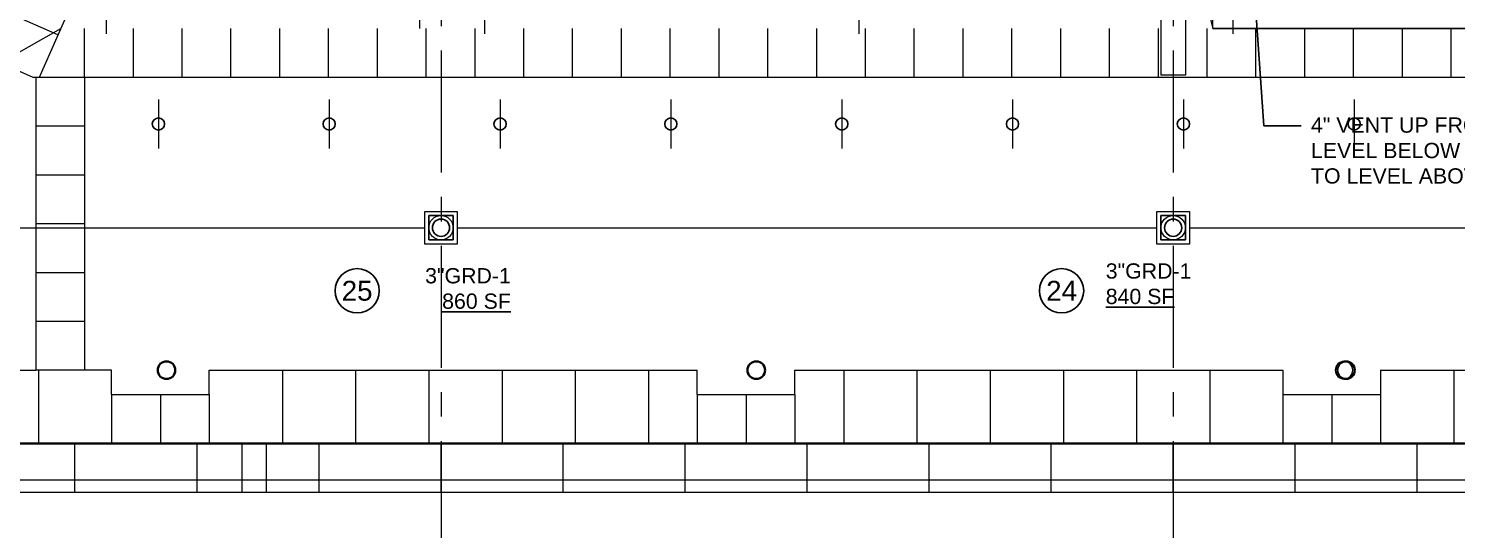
# Model space of a CAD drawing. Header units: inches. Extents: x -26500 to -19489, y -3216 to 2257.
# Drawn here: x -24144 to -23442, y -42 to 204 of the extents above; entities that cross this region are included whole.
import ezdxf
from ezdxf.enums import TextEntityAlignment as Align

# ---------------------------------------------------------------- set-up
doc = ezdxf.new("R2010")
doc.units = ezdxf.units.IN
doc.header["$LTSCALE"] = 48
doc.header["$MEASUREMENT"] = 0
doc.linetypes.add('A113$0$CENTER', pattern=[2, 1.25, -0.25, 0.25, -0.25])
for name, color, linetype in [('A113$0$A roof pave', 8, 'Continuous'), ('A113$0$A-COLS-COLS13-14', 8, 'Continuous'), ('A113$0$A-GRID-GRDP0-15', 8, 'Continuous'), ('A113$0$A-roof cope', 8, 'Continuous'), ('A113$0$A-roof davi', 8, 'Continuous'), ('A113$0$A-roof fall', 8, 'Continuous'), ('A113$0$A-WALL-FULL-EXTR', 8, 'Continuous'), ('A113$0$bp113 - A-ROOF-CRTS', 8, 'Continuous'), ('A113$0$bp113 - A-ROOF-RFDR', 8, 'Continuous'), ('A113$0$Items below', 8, 'Continuous'), ('P-Anno', 6, 'Continuous'), ('P-Anno-Symb @ 96', 6, 'Continuous'), ('P-Pipe-Ftng', 134, 'Continuous'), ('P-Text-Drain', 6, 'Continuous'), ('XREF', 7, 'Continuous')]:
    doc.layers.add(name, color=color, linetype=linetype)
doc.styles.add('MAMEP ANNO', font='arial.ttf', dxfattribs={"height": 0.078125})
doc.styles.get("Standard").update_dxf_attribs({"font": 'simplex.shx'})
doc.dimstyles.new('STANDARD$7', dxfattribs={"dimtxt": 0.18, "dimasz": 0.125, "dimexe": 0.18, "dimexo": 0.06, "dimgap": 0.09, "dimtad": 0, "dimtih": 1, "dimtoh": 1, "dimdec": 4, "dimzin": 0, "dimdsep": 46, "dimtxsty": 'Standard', "dimcen": 0.09, "dimadec": 0, "dimazin": 0, "dimtfac": 1, "dimtdec": 4, "dimtofl": 0, "dimtmove": 0, "dimatfit": 3, "dimfxl": 1, "dimtolj": 1, "dimtzin": 0, "dimarcsym": 0})

# ---------------------------------------------------------------- blocks, each defined once
blk = doc.blocks.new('A113')
at = {"layer": 'A113$0$A roof pave', "lineweight": 0, "transparency": 33554687}
for p, q in [((-23951.5, 204, -2660.42), (-23951.5, 548.38, -2660.42)), ((-24119.68, 222.8, -2660.42), (-24138.69, 180, -2660.42)), ((-24129.42, 200.87, -2660.42), (-24152.48, 211.13, -2660.42)), ((-24116.31, 180, -2660.42), (-24116.31, 204, -2660.42)), ((-24092.31, 180, -2660.42), (-24092.31, 204, -2660.42)), ((-24068.31, 180, -2660.42), (-24068.31, 204, -2660.42)), ((-24044.31, 180, -2660.42), (-24044.31, 204, -2660.42)), ((-24020.31, 180, -2660.42), (-24020.31, 204, -2660.42)), ((-23996.31, 180, -2660.42), (-23996.31, 204, -2660.42)), ((-23972.31, 180, -2660.42), (-23972.31, 204, -2660.42)), ((-23948.31, 180, -2660.42), (-23948.31, 204, -2660.42)), ((-23924.31, 180, -2660.42), (-23924.31, 204, -2660.42)), ((-23900.31, 180, -2660.42), (-23900.31, 204, -2660.42)), ((-23876.31, 180, -2660.42), (-23876.31, 204, -2660.42)), ((-23852.31, 180, -2660.42), (-23852.31, 204, -2660.42)), ((-23828.31, 180, -2660.42), (-23828.31, 204, -2660.42)), ((-23804.31, 180, -2660.42), (-23804.31, 204, -2660.42)), ((-23780.31, 180, -2660.42), (-23780.31, 204, -2660.42)), ((-23756.31, 180, -2660.42), (-23756.31, 204, -2660.42)), ((-23732.31, 180, -2660.42), (-23732.31, 204, -2660.42)), ((-23708.31, 180, -2660.42), (-23708.31, 204, -2660.42)), ((-23684.31, 180, -2660.42), (-23684.31, 204, -2660.42)), ((-23660.31, 180, -2660.42), (-23660.31, 204, -2660.42)), ((-23636.31, 180, -2660.42), (-23636.31, 204, -2660.42)), ((-23612.31, 180, -2660.42), (-23612.31, 204, -2660.42)), ((-23588.31, 180, -2660.42), (-23588.31, 204, -2660.42)), ((-23564.31, 180, -2660.42), (-23564.31, 204, -2660.42)), ((-23540.31, 180, -2660.42), (-23540.31, 204, -2660.42)), ((-23516.31, 180, -2660.42), (-23516.31, 204, -2660.42)), ((-23492.31, 180, -2660.42), (-23492.31, 204, -2660.42)), ((-23468.31, 180, -2660.42), (-23468.31, 204, -2660.42)), ((-23444.31, 180, -2660.42), (-23444.31, 204, -2660.42)), ((-24116.31, 180, -2660.42), (-24140.31, 180, -2660.42)), ((-24116.31, 156, -2660.42), (-24140.31, 156, -2660.42)), ((-24116.31, 132, -2660.42), (-24140.31, 132, -2660.42)), ((-24116.31, 108, -2660.42), (-24140.31, 108, -2660.42)), ((-24116.31, 84, -2660.42), (-24140.31, 84, -2660.42)), ((-24116.31, 60, -2660.42), (-24140.31, 60, -2660.42)), ((-24116.31, 36, -2660.42), (-24140.31, 36, -2660.42)), ((-24139.02, 36.09, -2660.42), (-24139.02, 0.09, -2660.42)), ((-24019.02, 36.09, -2660.42), (-24019.02, 0.09, -2660.42)), ((-23983.02, 36.09, -2660.42), (-23983.02, 0.09, -2660.42)), ((-23947.02, 36.09, -2660.42), (-23947.02, 0.09, -2660.42)), ((-23911.02, 36.09, -2660.42), (-23911.02, 0.09, -2660.42)), ((-23875.02, 36.09, -2660.42), (-23875.02, 0.09, -2660.42)), ((-23839.02, 36.09, -2660.42), (-23839.02, 0.09, -2660.42)), ((-23743.02, 36.09, -2660.42), (-23743.02, 0.09, -2660.42)), ((-23707.02, 36.09, -2660.42), (-23707.02, 0.09, -2660.42)), ((-23671.02, 36.09, -2660.42), (-23671.02, 0.09, -2660.42)), ((-23635.02, 36.09, -2660.42), (-23635.02, 0.09, -2660.42)), ((-23599.02, 36.09, -2660.42), (-23599.02, 0.09, -2660.42)), ((-23563.02, 36.09, -2660.42), (-23563.02, 0.09, -2660.42)), ((-23443.02, 36.09, -2660.42), (-23443.02, 0.09, -2660.42)), ((-24103.02, 24.09, -2660.42), (-24103.02, 0.09, -2660.42)), ((-24079.02, 24.09, -2660.42), (-24079.02, 0.09, -2660.42)), ((-24055.02, 24.09, -2660.42), (-24055.02, 0.09, -2660.42)), ((-23815.02, 24.09, -2660.42), (-23815.02, 0.09, -2660.42)), ((-23791.02, 24.09, -2660.42), (-23791.02, 0.09, -2660.42)), ((-23767.02, 24.09, -2660.42), (-23767.02, 0.09, -2660.42)), ((-23527.02, 24.09, -2660.42), (-23527.02, 0.09, -2660.42)), ((-23503.02, 24.09, -2660.42), (-23503.02, 0.09, -2660.42)), ((-23479.02, 24.09, -2660.42), (-23479.02, 0.09, -2660.42))]:
    blk.add_line(p, q, dxfattribs=at)
at = {"layer": 'A113$0$A roof pave', "lineweight": 13, "transparency": 33554687}
for p, q in [((-24141.55, 180, -2660.42), (-24162.23, 189.2, -2660.42)), ((-24140.31, 180, -2660.42), (-24141.55, 180, -2660.42)), ((-24140.31, 180, -2660.42), (-24140.31, 36, -2660.42)), ((-23108.31, 180, -2660.42), (-24116.31, 180, -2660.42)), ((-24116.31, 180, -2660.42), (-24116.31, 36, -2660.42)), ((-24355.02, 36.09, -2660.42), (-24140.31, 36.09, -2660.42)), ((-24103.02, 36, -2660.42), (-24116.31, 36, -2660.42)), ((-24103.02, 24.09, -2660.42), (-24103.02, 36, -2660.42)), ((-24055.02, 36.09, -2660.42), (-23815.02, 36.09, -2660.42)), ((-24055.02, 24.09, -2660.42), (-24055.02, 36.09, -2660.42)), ((-23815.02, 24.09, -2660.42), (-23815.02, 36.09, -2660.42)), ((-23767.02, 36.09, -2660.42), (-23527.02, 36.09, -2660.42)), ((-23767.02, 24.09, -2660.42), (-23767.02, 36.09, -2660.42)), ((-23527.02, 36.09, -2660.42), (-23527.02, 24.09, -2660.42)), ((-23479.02, 36.09, -2660.42), (-23227.02, 36.09, -2660.42)), ((-23479.02, 36.09, -2660.42), (-23479.02, 24.09, -2660.42)), ((-24103.02, 24.09, -2660.42), (-24055.02, 24.09, -2660.42)), ((-23815.02, 24.09, -2660.42), (-23767.02, 24.09, -2660.42)), ((-23527.02, 24.09, -2660.42), (-23479.02, 24.09, -2660.42))]:
    blk.add_line(p, q, dxfattribs=at)
at = {"layer": 'A113$0$A-COLS-COLS13-14', "lineweight": 0, "transparency": 33554687}
for p, q in [((-24105.5, 201.37, -4909.55), (-24105.5, 232.52, -4909.55)), ((-23919.52, 201.37, -4909.55), (-23919.52, 232.52, -4909.55)), ((-23735.48, 201.37, -4909.55), (-23735.48, 232.52, -4909.55)), ((-23551.5, 201.42, -4909.55), (-23551.5, 232.57, -4909.55))]:
    blk.add_line(p, q, dxfattribs=at)
at = {"layer": 'A113$0$A-GRID-GRDP0-15', "linetype": 'A113$0$CENTER', "lineweight": 0, "transparency": 33554687}
for p, q in [((-23941.02, 2113.24), (-23941.02, -676.9)), ((-23581.02, 2113.24), (-23581.02, -676.91))]:
    blk.add_line(p, q, dxfattribs=at)
at = {"layer": 'A113$0$A-roof cope', "lineweight": 40, "transparency": 33554687}
blk.add_line((-24403.02, 0.09, -2660.42), (-22879.02, 0.09, -2660.42), dxfattribs=at)
at = {"layer": 'A113$0$A-roof cope', "lineweight": 0, "transparency": 33554687}
for p, q in [((-24121.01, -23.91, -2660.42), (-24121.01, 0.09, -2660.42)), ((-24061.01, -23.91, -2660.42), (-24061.01, 0.09, -2660.42)), ((-24001.01, -23.91, -2660.42), (-24001.01, 0.09, -2660.42)), ((-23941.01, -23.91, -2660.42), (-23941.01, 0.09, -2660.42)), ((-23881.01, -23.91, -2660.42), (-23881.01, 0.09, -2660.42)), ((-23821.01, -23.91, -2660.42), (-23821.01, 0.09, -2660.42)), ((-23761.01, -23.91, -2660.42), (-23761.01, 0.09, -2660.42)), ((-23701.01, -23.91, -2660.42), (-23701.01, 0.09, -2660.42)), ((-23641.01, -23.91, -2660.42), (-23641.01, 0.09, -2660.42)), ((-23581.01, -23.91, -2660.42), (-23581.01, 0.09, -2660.42)), ((-23521.01, -23.91, -2660.42), (-23521.01, 0.09, -2660.42)), ((-23461.01, -23.91, -2660.42), (-23461.01, 0.09, -2660.42))]:
    blk.add_line(p, q, dxfattribs=at)
at = {"layer": 'A113$0$A-roof cope', "lineweight": 13, "transparency": 33554687}
for p, q in [((-24038.95, 0.09, -2660.42), (-24038.95, -23.91, -2660.42)), ((-24026.95, 0.09, -2660.42), (-24026.95, -23.91, -2660.42)), ((-24427.02, -23.91, -2660.42), (-22855.02, -23.91, -2660.42))]:
    blk.add_line(p, q, dxfattribs=at)
at = {"layer": 'A113$0$A-roof davi', "lineweight": 40, "transparency": 33554687, "extrusion": (0, 0, -1)}
for centre in [(24076.02, 36.09, 2660.42), (23786.02, 36.09, 2660.42), (23496.02, 36.09, 2660.42)]:
    blk.add_circle(centre, 4.32, dxfattribs=at)
at = {"layer": 'A113$0$A-roof davi', "lineweight": 13, "transparency": 33554687, "extrusion": (0, 0, -1)}
blk.add_circle((23497.02, 36.09, 2660.42), 4.32, dxfattribs=at)
at = {"layer": 'A113$0$A-roof fall', "lineweight": 0, "transparency": 33554687}
for p, q in [((-24080, 169.09, -2660.42), (-24080, 145.09, -2660.42)), ((-23996, 169.09, -2660.42), (-23996, 145.09, -2660.42)), ((-23912, 169.09, -2660.42), (-23912, 145.09, -2660.42)), ((-23828, 169.09, -2660.42), (-23828, 145.09, -2660.42)), ((-23744, 169.09, -2660.42), (-23744, 145.09, -2660.42)), ((-23660, 169.09, -2660.42), (-23660, 145.09, -2660.42)), ((-23576, 169.09, -2660.42), (-23576, 145.09, -2660.42)), ((-23492, 169.09, -2660.42), (-23492, 145.09, -2660.42))]:
    blk.add_line(p, q, dxfattribs=at)
at = {"layer": 'A113$0$A-roof fall', "lineweight": 30, "transparency": 33554687}
for centre in [(-24080, 157.09, -2660.42), (-23996, 157.09, -2660.42), (-23912, 157.09, -2660.42), (-23828, 157.09, -2660.42), (-23744, 157.09, -2660.42), (-23660, 157.09, -2660.42), (-23576, 157.09, -2660.42), (-23492, 157.09, -2660.42)]:
    blk.add_ellipse(centre, major_axis=(-3, 0), ratio=0.999999, dxfattribs=at)
at = {"layer": 'A113$0$A-WALL-FULL-EXTR', "lineweight": 13, "transparency": 33554687}
blk.add_line((-23561.5, 204, 1992.75), (-23561.5, 685.38, 1992.75), dxfattribs=at)
at = {"layer": 'A113$0$A-WALL-FULL-EXTR', "lineweight": 30, "transparency": 33554687}
blk.add_line((-23012.31, 204, 1992.75), (-23561.5, 204, 1992.75), dxfattribs=at)
at = {"layer": 'A113$0$bp113 - A-ROOF-CRTS', "lineweight": 13, "transparency": 33554687}
for p, q in [((-23601.54, 361.34, -2660.42), (-23561.5, 204, -2660.42)), ((-23587.02, 255.04, -2660.42), (-23587.02, 181.04, -2660.42)), ((-23575.02, 255.04, -2660.42), (-23575.02, 181.04, -2660.42)), ((-24293.02, 110.62, -2660.42), (-24128.04, 204, -2660.42)), ((-23575.02, 181.04, -2660.42), (-23587.02, 181.04, -2660.42)), ((-24293.02, 106.09, -2660.42), (-23949.02, 106.09, -2660.42)), ((-23933.02, 106.09, -2660.42), (-23589.02, 106.09, -2660.42)), ((-23573.02, 106.09, -2660.42), (-23229.02, 106.09, -2660.42))]:
    blk.add_line(p, q, dxfattribs=at)
at = {"layer": 'A113$0$bp113 - A-ROOF-RFDR', "lineweight": 13, "transparency": 33554687}
for centre in [(-23941.02, 106.09, -2660.42), (-23581.02, 106.09, -2660.42)]:
    blk.add_circle(centre, 6, dxfattribs=at)
for points in [[(-23949.02, 114.09, -2660.42), (-23933.02, 114.09, -2660.42), (-23933.02, 98.09, -2660.42), (-23949.02, 98.09, -2660.42)], [(-23589.02, 114.09, -2660.42), (-23573.02, 114.09, -2660.42), (-23573.02, 98.09, -2660.42), (-23589.02, 98.09, -2660.42)]]:
    blk.add_3dface(points, dxfattribs=at)
at = {"layer": 'A113$0$Items below', "lineweight": 0, "transparency": 33554687}
blk.add_line((-24421.02, -17.91, -2660.42), (-22861.02, -17.91, -2660.42), dxfattribs=at)
blk = doc.blocks.new('LDGD')
at = {"layer": 'P-Pipe-Ftng'}
for p, q in [((-3, -3), (-3, 3)), ((3, 3), (-3, 3)), ((3, -3), (3, 3)), ((3, -3), (-3, -3))]:
    blk.add_line(p, q, dxfattribs=at)
blk.add_circle((0, 0), 2.12, dxfattribs=at)
blk = doc.blocks.new('*U443')
at = {"color": 0, "linetype": 'Continuous'}
blk.add_circle((0, 0), 0.1132, dxfattribs=at)
at = {"color": 0, "linetype": 'ByBlock', "style": 'MAMEP ANNO'}
blk.add_attdef('ID', text='', height=0.1016, dxfattribs=at).set_placement((0, 0), align=Align.MIDDLE_CENTER)

msp = doc.modelspace()

# ---------------------------------------------------------------- block references
at = {"layer": 'P-Anno-Symb @ 96', "xscale": 96, "yscale": 96, "zscale": 96}
for p, values in [((-23982.28, 75.12), {'ID': '25'}), ((-23635.89, 75.12), {'ID': '24'})]:
    msp.add_blockref('*U443', p, dxfattribs=at).add_auto_attribs(values)
at = {"layer": 'P-Pipe-Ftng', "xscale": 2, "yscale": 2, "zscale": 2}
for p in [(-23941.02, 106.09), (-23581.02, 106.09)]:
    msp.add_blockref('LDGD', p, dxfattribs=at)
at = {"layer": 'XREF'}
msp.add_blockref('A113', (0, 0), dxfattribs=at)

# ---------------------------------------------------------------- texts
at = {"layer": 'P-Anno', "char_height": 7.5, "style": 'MAMEP ANNO'}
for s, insert, width, attachment_point in [('4" VENT UP FROM LEVEL BELOW UP TO LEVEL ABOVE.', (-23513.26, 160.31), 94.7849, 1), ('3"GRD-1\\P{\\L860 SF}', (-23906.7, 86.25, 0), 52.1223, 3), ('3"GRD-1\\P{\\L840 SF}', (-23614.18, 88.58, 0), 94.7849, 1)]:
    msp.add_mtext(s, dxfattribs=dict(at, insert=insert, width=width, attachment_point=attachment_point))

# ---------------------------------------------------------------- leaders
at = {"layer": 'P-Anno'}
msp.add_leader([(-23543.87, 264.91), (-23536.51, 156.22), (-23518.05, 156.22)], dimstyle='STANDARD$7', override={"dimscale": 96}, dxfattribs=at)
at = {"layer": 'P-Text-Drain', "transparency": 33554687}
msp.add_leader([(-23497.34, 279.55), (-23409.37, 190.38), (-23402.02, 190.38)], dimstyle='STANDARD$7', override={"dimscale": 96, "dimexo": 0.0625}, dxfattribs=at)

doc.saveas('drawing.dxf')
